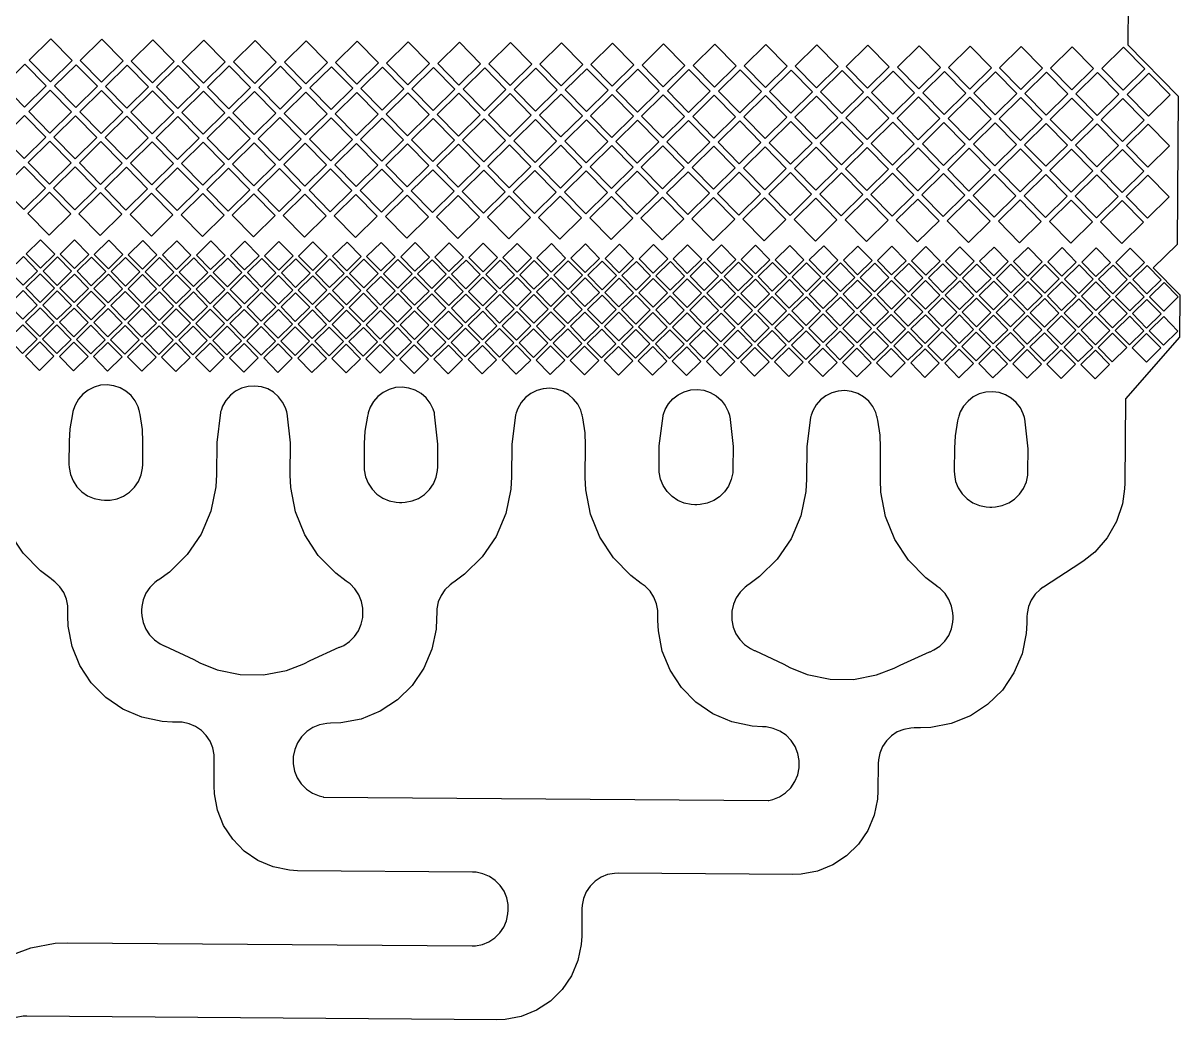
# Model space of a CAD drawing. Extents: x -7117 to 217883, y -155278 to 144722.
# Drawn here: x 113765 to 119802, y 120781 to 125980 of the extents above; entities that cross this region are included whole.
import ezdxf

# ---------------------------------------------------------------- set-up
doc = ezdxf.new("R2010")
doc.units = 13
doc.header["$MEASUREMENT"] = 0
doc.layers.add('2-light', color=80, linetype='Continuous')
doc.layers.add('3-dark', color=170, linetype='Continuous')

msp = doc.modelspace()

# ---------------------------------------------------------------- linework, layer by layer
at = {"layer": '2-light'}
msp.add_lwpolyline([(119532.4, 126082.6), (119530.7, 125866.6), (119793.6, 125599.6), (119787.5, 124825.6), (119663.4, 124703.4), (119801.9, 124562.7), (119800.2, 124341.7), (119517.8, 124021), (119514.4, 123581.1), (119513.3, 123551.3), (119501.8, 123473.3), (119470.6, 123380.4), (119421.9, 123295.3), (119357.6, 123221.3), (119303, 123176.7), (119285.1, 123164.6), (119089.5, 123038.6), (119088.5, 123038), (119072.8, 123026.6), (119046.6, 123000.9), (119026, 122970.5), (119011.7, 122936.8), (119004.3, 122900.9), (119003.3, 122882.6), (119003, 122849.6), (118999.9, 122795.7), (118978.1, 122690.1), (118936, 122590.8), (118875.4, 122501.6), (118798.6, 122426), (118708.5, 122366.8), (118608.6, 122326.3), (118502.7, 122306.1), (118448.7, 122303.9), (118415.7, 122304.1), (118397.4, 122303.4), (118361.4, 122296.5), (118327.4, 122282.8), (118296.8, 122262.6), (118270.7, 122236.9), (118250.1, 122206.6), (118235.8, 122172.8), (118228.3, 122136.9), (118227.3, 122118.6), (118226.2, 121975.6), (118223.7, 121932.5), (118206.2, 121848), (118172.6, 121768.6), (118124.1, 121697.3), (118062.6, 121636.8), (117990.6, 121589.4), (117910.6, 121557), (117825.9, 121540.8), (117782.7, 121539.1), (116869.8, 121546.2), (116851.4, 121545.4), (116815.4, 121538.6), (116781.5, 121524.8), (116750.8, 121504.7), (116724.7, 121479), (116704.1, 121448.6), (116689.8, 121414.9), (116682.4, 121379), (116681.3, 121360.7), (116680.2, 121217.7), (116677.7, 121174.6), (116660.3, 121090.1), (116626.6, 121010.7), (116578.1, 120939.3), (116516.7, 120878.8), (116444.6, 120831.4), (116364.6, 120799.1), (116279.9, 120782.9), (116236.8, 120781.1), (113783.9, 120800.3), (113765.5, 120799.5), (113729.5, 120792.6)], dxfattribs=at)
at = {"layer": '3-dark'}
for points in [[(114020.2, 125785), (113907.3, 125673.8), (113796.1, 125786.7), (113909, 125897.9)], [(114286.8, 125782.9), (114173.8, 125671.7), (114062.6, 125784.7), (114175.6, 125895.9)], [(114553.4, 125780.8), (114440.4, 125669.6), (114329.2, 125782.6), (114442.2, 125893.8)], [(114819.9, 125778.8), (114707, 125667.6), (114595.8, 125780.5), (114708.7, 125891.7)], [(115086.5, 125776.7), (114973.6, 125665.5), (114862.4, 125778.4), (114975.3, 125889.6)], [(115353.1, 125774.6), (115240.1, 125663.4), (115128.9, 125776.3), (115241.9, 125887.5)], [(115619.6, 125772.5), (115506.7, 125661.3), (115395.5, 125774.3), (115508.4, 125885.5)], [(115886.2, 125770.4), (115773.3, 125659.2), (115662.1, 125772.2), (115775, 125883.4)], [(116152.8, 125768.3), (116039.8, 125657.1), (115928.6, 125770.1), (116041.6, 125881.3)], [(116419.3, 125766.3), (116306.4, 125655.1), (116195.2, 125768), (116308.1, 125879.2)], [(116685.9, 125764.2), (116573, 125653), (116461.8, 125765.9), (116574.7, 125877.1)], [(116952.5, 125762.1), (116839.5, 125650.9), (116728.3, 125763.9), (116841.3, 125875)], [(117219, 125760), (117106.1, 125648.8), (116994.9, 125761.8), (117107.9, 125873)], [(117485.6, 125757.9), (117372.7, 125646.7), (117261.5, 125759.7), (117374.4, 125870.9)], [(117752.2, 125755.9), (117639.2, 125644.7), (117528, 125757.6), (117641, 125868.8)], [(118018.8, 125753.8), (117905.8, 125642.6), (117794.6, 125755.5), (117907.6, 125866.7)], [(118285.3, 125751.7), (118172.4, 125640.5), (118061.2, 125753.4), (118174.1, 125864.6)], [(118551.9, 125749.6), (118438.9, 125638.4), (118327.7, 125751.4), (118440.7, 125862.6)], [(118818.5, 125747.5), (118705.5, 125636.3), (118594.3, 125749.3), (118707.3, 125860.5)], [(119085, 125745.4), (118972.1, 125634.3), (118860.9, 125747.2), (118973.8, 125858.4)], [(119351.6, 125743.4), (119238.6, 125632.2), (119127.5, 125745.1), (119240.4, 125856.3)], [(119618.2, 125741.3), (119505.2, 125630.1), (119394, 125743), (119507, 125854.2)], [(113885.9, 125652.8), (113773, 125541.6), (113661.8, 125654.5), (113774.7, 125765.7)], [(114152.5, 125650.7), (114039.5, 125539.5), (113928.3, 125652.4), (114041.3, 125763.6)], [(114419, 125648.6), (114306.1, 125537.4), (114194.9, 125650.3), (114307.8, 125761.5)], [(114685.6, 125646.5), (114572.7, 125535.3), (114461.5, 125648.3), (114574.4, 125759.5)], [(114952.2, 125644.4), (114839.2, 125533.2), (114728, 125646.2), (114841, 125757.4)], [(115218.7, 125642.3), (115105.8, 125531.1), (114994.6, 125644.1), (115107.5, 125755.3)], [(115485.3, 125640.3), (115372.4, 125529.1), (115261.2, 125642), (115374.1, 125753.2)], [(115751.9, 125638.2), (115638.9, 125527), (115527.7, 125639.9), (115640.7, 125751.1)], [(116018.4, 125636.1), (115905.5, 125524.9), (115794.3, 125637.9), (115907.3, 125749)], [(116285, 125634), (116172.1, 125522.8), (116060.9, 125635.8), (116173.8, 125747)], [(116551.6, 125631.9), (116438.6, 125520.7), (116327.4, 125633.7), (116440.4, 125744.9)], [(116818.2, 125629.9), (116705.2, 125518.7), (116594, 125631.6), (116707, 125742.8)], [(117084.7, 125627.8), (116971.8, 125516.6), (116860.6, 125629.5), (116973.5, 125740.7)], [(117351.3, 125625.7), (117238.3, 125514.5), (117127.1, 125627.4), (117240.1, 125738.6)], [(117617.9, 125623.6), (117504.9, 125512.4), (117393.7, 125625.4), (117506.7, 125736.6)], [(117884.4, 125621.5), (117771.5, 125510.3), (117660.3, 125623.3), (117773.2, 125734.5)], [(118151, 125619.4), (118038, 125508.3), (117926.9, 125621.2), (118039.8, 125732.4)], [(118417.6, 125617.4), (118304.6, 125506.2), (118193.4, 125619.1), (118306.4, 125730.3)], [(118684.1, 125615.3), (118571.2, 125504.1), (118460, 125617), (118572.9, 125728.2)], [(118950.7, 125613.2), (118837.8, 125502), (118726.6, 125615), (118839.5, 125726.2)], [(119217.3, 125611.1), (119104.3, 125499.9), (118993.1, 125612.9), (119106.1, 125724.1)], [(119483.8, 125609), (119370.9, 125497.8), (119259.7, 125610.8), (119372.6, 125722)], [(119750.4, 125607), (119637.5, 125495.8), (119526.3, 125608.7), (119639.2, 125719.9)], [(114018.1, 125518.4), (113905.2, 125407.2), (113794, 125520.2), (113906.9, 125631.4)], [(114284.7, 125516.3), (114171.8, 125405.2), (114060.6, 125518.1), (114173.5, 125629.3)], [(114551.3, 125514.3), (114438.3, 125403.1), (114327.1, 125516), (114440.1, 125627.2)], [(114817.8, 125512.2), (114704.9, 125401), (114593.7, 125513.9), (114706.7, 125625.1)], [(115084.4, 125510.1), (114971.5, 125398.9), (114860.3, 125511.9), (114973.2, 125623.1)], [(115351, 125508), (115238, 125396.8), (115126.8, 125509.8), (115239.8, 125621)], [(115617.6, 125505.9), (115504.6, 125394.7), (115393.4, 125507.7), (115506.4, 125618.9)], [(115884.1, 125503.9), (115771.2, 125392.7), (115660, 125505.6), (115772.9, 125616.8)], [(116150.7, 125501.8), (116037.7, 125390.6), (115926.5, 125503.5), (116039.5, 125614.7)], [(116417.3, 125499.7), (116304.3, 125388.5), (116193.1, 125501.4), (116306.1, 125612.6)], [(116683.8, 125497.6), (116570.9, 125386.4), (116459.7, 125499.4), (116572.6, 125610.6)], [(116950.4, 125495.5), (116837.4, 125384.3), (116726.3, 125497.3), (116839.2, 125608.5)], [(117217, 125493.5), (117104, 125382.3), (116992.8, 125495.2), (117105.8, 125606.4)], [(117483.5, 125491.4), (117370.6, 125380.2), (117259.4, 125493.1), (117372.3, 125604.3)], [(117750.1, 125489.3), (117637.2, 125378.1), (117526, 125491), (117638.9, 125602.2)], [(118016.7, 125487.2), (117903.7, 125376), (117792.5, 125489), (117905.5, 125600.2)], [(118283.2, 125485.1), (118170.3, 125373.9), (118059.1, 125486.9), (118172, 125598.1)], [(118549.8, 125483), (118436.9, 125371.8), (118325.7, 125484.8), (118438.6, 125596)], [(118816.4, 125481), (118703.4, 125369.8), (118592.2, 125482.7), (118705.2, 125593.9)], [(119082.9, 125478.9), (118970, 125367.7), (118858.8, 125480.6), (118971.7, 125591.8)], [(119349.5, 125476.8), (119236.6, 125365.6), (119125.4, 125478.5), (119238.3, 125589.7)], [(119616.1, 125474.7), (119503.1, 125363.5), (119391.9, 125476.5), (119504.9, 125587.7)], [(113883.8, 125386.2), (113770.9, 125275), (113659.7, 125387.9), (113772.6, 125499.1)], [(114150.4, 125384.1), (114037.4, 125272.9), (113926.2, 125385.9), (114039.2, 125497.1)], [(114417, 125382), (114304, 125270.8), (114192.8, 125383.8), (114305.8, 125495)], [(114683.5, 125379.9), (114570.6, 125268.7), (114459.4, 125381.7), (114572.3, 125492.9)], [(114950.1, 125377.9), (114837.1, 125266.7), (114725.9, 125379.6), (114838.9, 125490.8)], [(115216.7, 125375.8), (115103.7, 125264.6), (114992.5, 125377.5), (115105.5, 125488.7)], [(115483.2, 125373.7), (115370.3, 125262.5), (115259.1, 125375.4), (115372, 125486.6)], [(115749.8, 125371.6), (115636.9, 125260.4), (115525.7, 125373.4), (115638.6, 125484.6)], [(116016.4, 125369.5), (115903.4, 125258.3), (115792.2, 125371.3), (115905.2, 125482.5)], [(116282.9, 125367.5), (116170, 125256.3), (116058.8, 125369.2), (116171.7, 125480.4)], [(116549.5, 125365.4), (116436.6, 125254.2), (116325.4, 125367.1), (116438.3, 125478.3)], [(116816.1, 125363.3), (116703.1, 125252.1), (116591.9, 125365), (116704.9, 125476.2)], [(117082.6, 125361.2), (116969.7, 125250), (116858.5, 125363), (116971.4, 125474.2)], [(117349.2, 125359.1), (117236.3, 125247.9), (117125.1, 125360.9), (117238, 125472.1)], [(117615.8, 125357), (117502.8, 125245.8), (117391.6, 125358.8), (117504.6, 125470)], [(117882.3, 125355), (117769.4, 125243.8), (117658.2, 125356.7), (117771.1, 125467.9)], [(118148.9, 125352.9), (118036, 125241.7), (117924.8, 125354.6), (118037.7, 125465.8)], [(118415.5, 125350.8), (118302.5, 125239.6), (118191.3, 125352.5), (118304.3, 125463.7)], [(118682.1, 125348.7), (118569.1, 125237.5), (118457.9, 125350.5), (118570.9, 125461.7)], [(118948.6, 125346.6), (118835.7, 125235.4), (118724.5, 125348.4), (118837.4, 125459.6)], [(119215.2, 125344.6), (119102.2, 125233.4), (118991, 125346.3), (119104, 125457.5)], [(119481.8, 125342.5), (119368.8, 125231.3), (119257.6, 125344.2), (119370.6, 125455.4)], [(119748.3, 125340.4), (119635.4, 125229.2), (119524.2, 125342.1), (119637.1, 125453.3)], [(114016.1, 125251.9), (113904.9, 125364.8), (113791.9, 125253.6), (113903.1, 125140.7)], [(114282.6, 125249.8), (114171.4, 125362.7), (114058.5, 125251.5), (114169.7, 125138.6)], [(114549.2, 125247.7), (114438, 125360.6), (114325.1, 125249.4), (114436.3, 125136.5)], [(114815.8, 125245.6), (114704.6, 125358.6), (114591.6, 125247.4), (114702.8, 125134.4)], [(115082.3, 125243.5), (114971.1, 125356.5), (114858.2, 125245.3), (114969.4, 125132.3)], [(115348.9, 125241.5), (115237.7, 125354.4), (115124.8, 125243.2), (115236, 125130.3)], [(115615.5, 125239.4), (115504.3, 125352.3), (115391.3, 125241.1), (115502.5, 125128.2)], [(115882, 125237.3), (115770.8, 125350.2), (115657.9, 125239), (115769.1, 125126.1)], [(116148.6, 125235.2), (116037.4, 125348.2), (115924.5, 125237), (116035.7, 125124)], [(116415.2, 125233.1), (116304, 125346.1), (116191, 125234.9), (116302.2, 125121.9)], [(116681.7, 125231), (116570.5, 125344), (116457.6, 125232.8), (116568.8, 125119.8)], [(116948.3, 125229), (116837.1, 125341.9), (116724.2, 125230.7), (116835.4, 125117.8)], [(117214.9, 125226.9), (117103.7, 125339.8), (116990.7, 125228.6), (117101.9, 125115.7)], [(117481.5, 125224.8), (117370.3, 125337.7), (117257.3, 125226.6), (117368.5, 125113.6)], [(117748, 125222.7), (117636.8, 125335.7), (117523.9, 125224.5), (117635.1, 125111.5)], [(118014.6, 125220.6), (117903.4, 125333.6), (117790.4, 125222.4), (117901.6, 125109.4)], [(118281.2, 125218.6), (118170, 125331.5), (118057, 125220.3), (118168.2, 125107.4)], [(118547.7, 125216.5), (118436.5, 125329.4), (118323.6, 125218.2), (118434.8, 125105.3)], [(118814.3, 125214.4), (118703.1, 125327.3), (118590.2, 125216.1), (118701.3, 125103.2)], [(119080.9, 125212.3), (118969.7, 125325.3), (118856.7, 125214.1), (118967.9, 125101.1)], [(119347.4, 125210.2), (119236.2, 125323.2), (119123.3, 125212), (119234.5, 125099)], [(119614, 125208.1), (119502.8, 125321.1), (119389.9, 125209.9), (119501.1, 125097)], [(113768.8, 125008.4), (113881.7, 125119.6), (113770.5, 125232.6), (113657.6, 125121.4)], [(114035.4, 125006.3), (114148.3, 125117.5), (114037.1, 125230.5), (113924.2, 125119.3)], [(114301.9, 125004.3), (114414.9, 125115.5), (114303.7, 125228.4), (114190.7, 125117.2)], [(114568.5, 125002.2), (114681.4, 125113.4), (114570.2, 125226.3), (114457.3, 125115.1)], [(114835.1, 125000.1), (114948, 125111.3), (114836.8, 125224.2), (114723.9, 125113)], [(115101.6, 124998), (115214.6, 125109.2), (115103.4, 125222.2), (114990.4, 125111)], [(115368.2, 124995.9), (115481.1, 125107.1), (115370, 125220.1), (115257, 125108.9)], [(115634.8, 124993.8), (115747.7, 125105), (115636.5, 125218), (115523.6, 125106.8)], [(115901.3, 124991.8), (116014.3, 125103), (115903.1, 125215.9), (115790.1, 125104.7)], [(116167.9, 124989.7), (116280.9, 125100.9), (116169.7, 125213.8), (116056.7, 125102.6)], [(116434.5, 124987.6), (116547.4, 125098.8), (116436.2, 125211.7), (116323.3, 125100.6)], [(116701, 124985.5), (116814, 125096.7), (116702.8, 125209.7), (116589.8, 125098.5)], [(116967.6, 124983.4), (117080.6, 125094.6), (116969.4, 125207.6), (116856.4, 125096.4)], [(117234.2, 124981.4), (117347.1, 125092.6), (117235.9, 125205.5), (117123, 125094.3)], [(117500.7, 124979.3), (117613.7, 125090.5), (117502.5, 125203.4), (117389.6, 125092.2)], [(117767.3, 124977.2), (117880.3, 125088.4), (117769.1, 125201.3), (117656.1, 125090.1)], [(118033.9, 124975.1), (118146.8, 125086.3), (118035.6, 125199.3), (117922.7, 125088.1)], [(118300.5, 124973), (118413.4, 125084.2), (118302.2, 125197.2), (118189.3, 125086)], [(118567, 124971), (118680, 125082.1), (118568.8, 125195.1), (118455.8, 125083.9)], [(118833.6, 124968.9), (118946.5, 125080.1), (118835.3, 125193), (118722.4, 125081.8)], [(119100.2, 124966.8), (119213.1, 125078), (119101.9, 125190.9), (118989, 125079.7)], [(119366.7, 124964.7), (119479.7, 125075.9), (119368.5, 125188.9), (119255.5, 125077.7)], [(119633.3, 124962.6), (119746.2, 125073.8), (119635, 125186.8), (119522.1, 125075.6)], [(114014, 124985.3), (113902.8, 125098.2), (113789.8, 124987), (113901, 124874.1)], [(114280.5, 124983.2), (114169.4, 125096.2), (114056.4, 124985), (114167.6, 124872)], [(114547.1, 124981.1), (114435.9, 125094.1), (114323, 124982.9), (114434.2, 124869.9)], [(114813.7, 124979), (114702.5, 125092), (114589.5, 124980.8), (114700.7, 124867.9)], [(115080.3, 124977), (114969.1, 125089.9), (114856.1, 124978.7), (114967.3, 124865.8)], [(115346.8, 124974.9), (115235.6, 125087.8), (115122.7, 124976.6), (115233.9, 124863.7)], [(115613.4, 124972.8), (115502.2, 125085.7), (115389.2, 124974.6), (115500.4, 124861.6)], [(115880, 124970.7), (115768.8, 125083.7), (115655.8, 124972.5), (115767, 124859.5)], [(116146.5, 124968.6), (116035.3, 125081.6), (115922.4, 124970.4), (116033.6, 124857.4)], [(116413.1, 124966.6), (116301.9, 125079.5), (116189, 124968.3), (116300.1, 124855.4)], [(116679.7, 124964.5), (116568.5, 125077.4), (116455.5, 124966.2), (116566.7, 124853.3)], [(116946.2, 124962.4), (116835, 125075.3), (116722.1, 124964.1), (116833.3, 124851.2)], [(117212.8, 124960.3), (117101.6, 125073.3), (116988.7, 124962.1), (117099.9, 124849.1)], [(117479.4, 124958.2), (117368.2, 125071.2), (117255.2, 124960), (117366.4, 124847)], [(117745.9, 124956.1), (117634.7, 125069.1), (117521.8, 124957.9), (117633, 124845)], [(118012.5, 124954.1), (117901.3, 125067), (117788.4, 124955.8), (117899.6, 124842.9)], [(118279.1, 124952), (118167.9, 125064.9), (118054.9, 124953.7), (118166.1, 124840.8)], [(118545.6, 124949.9), (118434.4, 125062.9), (118321.5, 124951.7), (118432.7, 124838.7)], [(118812.2, 124947.8), (118701, 125060.8), (118588.1, 124949.6), (118699.3, 124836.6)], [(119078.8, 124945.7), (118967.6, 125058.7), (118854.6, 124947.5), (118965.8, 124834.5)], [(119345.4, 124943.7), (119234.2, 125056.6), (119121.2, 124945.4), (119232.4, 124832.5)], [(119611.9, 124941.6), (119500.7, 125054.5), (119387.8, 124943.3), (119499, 124830.4)], [(113930.2, 124775.5), (113854.9, 124701.4), (113780.8, 124776.7), (113856, 124850.8)], [(114107.9, 124774.1), (114032.6, 124700), (113958.5, 124775.3), (114033.8, 124849.4)], [(114285.6, 124772.7), (114210.3, 124698.6), (114136.2, 124773.9), (114211.5, 124848)], [(114463.3, 124771.3), (114388, 124697.2), (114313.9, 124772.5), (114389.2, 124846.6)], [(114641, 124770), (114565.7, 124695.8), (114491.6, 124771.1), (114566.9, 124845.2)], [(114818.7, 124768.6), (114743.4, 124694.4), (114669.3, 124769.7), (114744.6, 124843.9)], [(114996.4, 124767.2), (114921.1, 124693), (114847, 124768.3), (114922.3, 124842.5)], [(115174.2, 124765.8), (115098.9, 124691.7), (115024.7, 124767), (115100, 124841.1)], [(115351.9, 124764.4), (115276.6, 124690.3), (115202.4, 124765.6), (115277.7, 124839.7)], [(115529.6, 124763), (115454.3, 124688.9), (115380.1, 124764.2), (115455.4, 124838.3)], [(115707.3, 124761.6), (115632, 124687.5), (115557.9, 124762.8), (115633.2, 124836.9)], [(115885, 124760.2), (115809.7, 124686.1), (115735.6, 124761.4), (115810.9, 124835.5)], [(116062.7, 124758.8), (115987.4, 124684.7), (115913.3, 124760), (115988.6, 124834.1)], [(116240.4, 124757.5), (116165.1, 124683.3), (116091, 124758.6), (116166.3, 124832.8)], [(116418.1, 124756.1), (116342.8, 124681.9), (116268.7, 124757.2), (116344, 124831.4)], [(116595.8, 124754.7), (116520.5, 124680.6), (116446.4, 124755.9), (116521.7, 124830)], [(116773.6, 124753.3), (116698.3, 124679.2), (116624.1, 124754.5), (116699.4, 124828.6)], [(116951.3, 124751.9), (116876, 124677.8), (116801.8, 124753.1), (116877.1, 124827.2)], [(117129, 124750.5), (117053.7, 124676.4), (116979.5, 124751.7), (117054.8, 124825.8)], [(117306.7, 124749.1), (117231.4, 124675), (117157.3, 124750.3), (117232.6, 124824.4)], [(117484.4, 124747.7), (117409.1, 124673.6), (117335, 124748.9), (117410.3, 124823)], [(117662.1, 124746.4), (117586.8, 124672.2), (117512.7, 124747.5), (117588, 124821.7)], [(117839.8, 124745), (117764.5, 124670.8), (117690.4, 124746.1), (117765.7, 124820.3)], [(118017.5, 124743.6), (117942.2, 124669.5), (117868.1, 124744.8), (117943.4, 124818.9)], [(118195.2, 124742.2), (118119.9, 124668.1), (118045.8, 124743.4), (118121.1, 124817.5)], [(118372.9, 124740.8), (118297.6, 124666.7), (118223.5, 124742), (118298.8, 124816.1)], [(118550.7, 124739.4), (118475.4, 124665.3), (118401.2, 124740.6), (118476.5, 124814.7)], [(118728.4, 124738), (118653.1, 124663.9), (118578.9, 124739.2), (118654.2, 124813.3)], [(118906.1, 124736.6), (118830.8, 124662.5), (118756.7, 124737.8), (118831.9, 124811.9)], [(119083.8, 124735.3), (119008.5, 124661.1), (118934.4, 124736.4), (119009.7, 124810.6)], [(119261.5, 124733.9), (119186.2, 124659.7), (119112.1, 124735), (119187.4, 124809.2)], [(119439.2, 124732.5), (119363.9, 124658.4), (119289.8, 124733.6), (119365.1, 124807.8)], [(119616.9, 124731.1), (119541.6, 124657), (119467.5, 124732.3), (119542.8, 124806.4)], [(113840.6, 124687.3), (113765.3, 124613.2), (113691.2, 124688.5), (113766.5, 124762.6)], [(114018.3, 124686), (113943, 124611.8), (113868.9, 124687.1), (113944.2, 124761.2)], [(114196.1, 124684.6), (114120.8, 124610.4), (114046.6, 124685.7), (114121.9, 124759.9)], [(114373.8, 124683.2), (114298.5, 124609), (114224.3, 124684.3), (114299.6, 124758.5)], [(114551.5, 124681.8), (114476.2, 124607.7), (114402, 124683), (114477.3, 124757.1)], [(114729.2, 124680.4), (114653.9, 124606.3), (114579.8, 124681.6), (114655.1, 124755.7)], [(114906.9, 124679), (114831.6, 124604.9), (114757.5, 124680.2), (114832.8, 124754.3)], [(115084.6, 124677.6), (115009.3, 124603.5), (114935.2, 124678.8), (115010.5, 124752.9)], [(115262.3, 124676.2), (115187, 124602.1), (115112.9, 124677.4), (115188.2, 124751.5)], [(115440, 124674.9), (115364.7, 124600.7), (115290.6, 124676), (115365.9, 124750.1)], [(115617.7, 124673.5), (115542.4, 124599.3), (115468.3, 124674.6), (115543.6, 124748.8)], [(115795.4, 124672.1), (115720.2, 124597.9), (115646, 124673.2), (115721.3, 124747.4)], [(115973.2, 124670.7), (115897.9, 124596.6), (115823.7, 124671.9), (115899, 124746)], [(116150.9, 124669.3), (116075.6, 124595.2), (116001.4, 124670.5), (116076.7, 124744.6)], [(116328.6, 124667.9), (116253.3, 124593.8), (116179.2, 124669.1), (116254.4, 124743.2)], [(116506.3, 124666.5), (116431, 124592.4), (116356.9, 124667.7), (116432.2, 124741.8)], [(116684, 124665.1), (116608.7, 124591), (116534.6, 124666.3), (116609.9, 124740.4)], [(116861.7, 124663.7), (116786.4, 124589.6), (116712.3, 124664.9), (116787.6, 124739)], [(117039.4, 124662.4), (116964.1, 124588.2), (116890, 124663.5), (116965.3, 124737.7)], [(117217.1, 124661), (117141.8, 124586.8), (117067.7, 124662.1), (117143, 124736.3)], [(117394.8, 124659.6), (117319.5, 124585.5), (117245.4, 124660.8), (117320.7, 124734.9)], [(117572.6, 124658.2), (117497.3, 124584.1), (117423.1, 124659.4), (117498.4, 124733.5)], [(117750.3, 124656.8), (117675, 124582.7), (117600.8, 124658), (117676.1, 124732.1)], [(117928, 124655.4), (117852.7, 124581.3), (117778.5, 124656.6), (117853.8, 124730.7)], [(118105.7, 124654), (118030.4, 124579.9), (117956.3, 124655.2), (118031.6, 124729.3)], [(118283.4, 124652.6), (118208.1, 124578.5), (118134, 124653.8), (118209.3, 124727.9)], [(118461.1, 124651.3), (118385.8, 124577.1), (118311.7, 124652.4), (118387, 124726.6)], [(118638.8, 124649.9), (118563.5, 124575.7), (118489.4, 124651), (118564.7, 124725.2)], [(118816.5, 124648.5), (118741.2, 124574.4), (118667.1, 124649.7), (118742.4, 124723.8)], [(118994.2, 124647.1), (118918.9, 124573), (118844.8, 124648.3), (118920.1, 124722.4)], [(119172, 124645.7), (119096.7, 124571.6), (119022.5, 124646.9), (119097.8, 124721)], [(119349.7, 124644.3), (119274.4, 124570.2), (119200.2, 124645.5), (119275.5, 124719.6)], [(113928.8, 124597.8), (113853.5, 124523.7), (113779.4, 124599), (113854.7, 124673.1)], [(114106.5, 124596.4), (114031.2, 124522.3), (113957.1, 124597.6), (114032.4, 124671.7)], [(114284.2, 124595), (114208.9, 124520.9), (114134.8, 124596.2), (114210.1, 124670.3)], [(114461.9, 124593.6), (114386.6, 124519.5), (114312.5, 124594.8), (114387.8, 124668.9)], [(114639.6, 124592.2), (114564.3, 124518.1), (114490.2, 124593.4), (114565.5, 124667.5)], [(114817.3, 124590.9), (114742, 124516.7), (114667.9, 124592), (114743.2, 124666.1)], [(114995.1, 124589.5), (114919.8, 124515.3), (114845.6, 124590.6), (114920.9, 124664.8)], [(115172.8, 124588.1), (115097.5, 124513.9), (115023.3, 124589.2), (115098.6, 124663.4)], [(115350.5, 124586.7), (115275.2, 124512.6), (115201.1, 124587.9), (115276.3, 124662)], [(115528.2, 124585.3), (115452.9, 124511.2), (115378.8, 124586.5), (115454.1, 124660.6)], [(115705.9, 124583.9), (115630.6, 124509.8), (115556.5, 124585.1), (115631.8, 124659.2)], [(119527.4, 124642.9), (119452.1, 124568.8), (119377.9, 124644.1), (119453.2, 124718.2)], [(119705.1, 124641.5), (119629.8, 124567.4), (119555.7, 124642.7), (119631, 124716.8)], [(115883.6, 124582.5), (115808.3, 124508.4), (115734.2, 124583.7), (115809.5, 124657.8)], [(116061.3, 124581.1), (115986, 124507), (115911.9, 124582.3), (115987.2, 124656.4)], [(116239, 124579.8), (116163.7, 124505.6), (116089.6, 124580.9), (116164.9, 124655)], [(116416.7, 124578.4), (116341.4, 124504.2), (116267.3, 124579.5), (116342.6, 124653.7)], [(116594.5, 124577), (116519.2, 124502.8), (116445, 124578.1), (116520.3, 124652.3)], [(116772.2, 124575.6), (116696.9, 124501.5), (116622.7, 124576.8), (116698, 124650.9)], [(116949.9, 124574.2), (116874.6, 124500.1), (116800.4, 124575.4), (116875.7, 124649.5)], [(117127.6, 124572.8), (117052.3, 124498.7), (116978.2, 124574), (117053.5, 124648.1)], [(117305.3, 124571.4), (117230, 124497.3), (117155.9, 124572.6), (117231.2, 124646.7)], [(117483, 124570), (117407.7, 124495.9), (117333.6, 124571.2), (117408.9, 124645.3)], [(117660.7, 124568.6), (117585.4, 124494.5), (117511.3, 124569.8), (117586.6, 124643.9)], [(117838.4, 124567.3), (117763.1, 124493.1), (117689, 124568.4), (117764.3, 124642.6)], [(118016.1, 124565.9), (117940.8, 124491.7), (117866.7, 124567), (117942, 124641.2)], [(118193.8, 124564.5), (118118.6, 124490.4), (118044.4, 124565.7), (118119.7, 124639.8)], [(118371.6, 124563.1), (118296.3, 124489), (118222.1, 124564.3), (118297.4, 124638.4)], [(118549.3, 124561.7), (118474, 124487.6), (118399.8, 124562.9), (118475.1, 124637)], [(118727, 124560.3), (118651.7, 124486.2), (118577.6, 124561.5), (118652.8, 124635.6)], [(118904.7, 124558.9), (118829.4, 124484.8), (118755.3, 124560.1), (118830.6, 124634.2)], [(119082.4, 124557.5), (119007.1, 124483.4), (118933, 124558.7), (119008.3, 124632.8)], [(119260.1, 124556.2), (119184.8, 124482), (119110.7, 124557.3), (119186, 124631.5)], [(119437.8, 124554.8), (119362.5, 124480.6), (119288.4, 124555.9), (119363.7, 124630.1)], [(119615.5, 124553.4), (119540.2, 124479.3), (119466.1, 124554.6), (119541.4, 124628.7)], [(119793.2, 124552), (119717.9, 124477.9), (119643.8, 124553.2), (119719.1, 124627.3)], [(113839.2, 124509.6), (113763.9, 124435.5), (113689.8, 124510.8), (113765.1, 124584.9)], [(114017, 124508.2), (113941.7, 124434.1), (113867.5, 124509.4), (113942.8, 124583.5)], [(114194.7, 124506.9), (114119.4, 124432.7), (114045.2, 124508), (114120.5, 124582.2)], [(114372.4, 124505.5), (114297.1, 124431.3), (114222.9, 124506.6), (114298.2, 124580.8)], [(114550.1, 124504.1), (114474.8, 124429.9), (114400.7, 124505.2), (114476, 124579.4)], [(114727.8, 124502.7), (114652.5, 124428.6), (114578.4, 124503.9), (114653.7, 124578)], [(114905.5, 124501.3), (114830.2, 124427.2), (114756.1, 124502.5), (114831.4, 124576.6)], [(115083.2, 124499.9), (115007.9, 124425.8), (114933.8, 124501.1), (115009.1, 124575.2)], [(115260.9, 124498.5), (115185.6, 124424.4), (115111.5, 124499.7), (115186.8, 124573.8)], [(115438.6, 124497.1), (115363.3, 124423), (115289.2, 124498.3), (115364.5, 124572.4)], [(115616.3, 124495.8), (115541.1, 124421.6), (115466.9, 124496.9), (115542.2, 124571)], [(115794.1, 124494.4), (115718.8, 124420.2), (115644.6, 124495.5), (115719.9, 124569.7)], [(115971.8, 124493), (115896.5, 124418.8), (115822.3, 124494.1), (115897.6, 124568.3)], [(116149.5, 124491.6), (116074.2, 124417.5), (116000.1, 124492.8), (116075.4, 124566.9)], [(116327.2, 124490.2), (116251.9, 124416.1), (116177.8, 124491.4), (116253.1, 124565.5)], [(116504.9, 124488.8), (116429.6, 124414.7), (116355.5, 124490), (116430.8, 124564.1)], [(116682.6, 124487.4), (116607.3, 124413.3), (116533.2, 124488.6), (116608.5, 124562.7)], [(116860.3, 124486), (116785, 124411.9), (116710.9, 124487.2), (116786.2, 124561.3)], [(117038, 124484.7), (116962.7, 124410.5), (116888.6, 124485.8), (116963.9, 124559.9)], [(117215.7, 124483.3), (117140.4, 124409.1), (117066.3, 124484.4), (117141.6, 124558.6)], [(117393.5, 124481.9), (117318.2, 124407.7), (117244, 124483), (117319.3, 124557.2)], [(117571.2, 124480.5), (117495.9, 124406.4), (117421.7, 124481.7), (117497, 124555.8)], [(117748.9, 124479.1), (117673.6, 124405), (117599.5, 124480.3), (117674.7, 124554.4)], [(117926.6, 124477.7), (117851.3, 124403.6), (117777.2, 124478.9), (117852.5, 124553)], [(118104.3, 124476.3), (118029, 124402.2), (117954.9, 124477.5), (118030.2, 124551.6)], [(118282, 124474.9), (118206.7, 124400.8), (118132.6, 124476.1), (118207.9, 124550.2)], [(118459.7, 124473.5), (118384.4, 124399.4), (118310.3, 124474.7), (118385.6, 124548.8)], [(118637.4, 124472.2), (118562.1, 124398), (118488, 124473.3), (118563.3, 124547.5)], [(118815.1, 124470.8), (118739.8, 124396.6), (118665.7, 124471.9), (118741, 124546.1)], [(118992.9, 124469.4), (118917.6, 124395.3), (118843.4, 124470.6), (118918.7, 124544.7)], [(119170.6, 124468), (119095.3, 124393.9), (119021.1, 124469.2), (119096.4, 124543.3)], [(119348.3, 124466.6), (119273, 124392.5), (119198.8, 124467.8), (119274.1, 124541.9)], [(119526, 124465.2), (119450.7, 124391.1), (119376.6, 124466.4), (119451.9, 124540.5)], [(119703.7, 124463.8), (119628.4, 124389.7), (119554.3, 124465), (119629.6, 124539.1)], [(113927.4, 124420.1), (113853.3, 124495.4), (113778, 124421.2), (113852.1, 124345.9)], [(114105.1, 124418.7), (114029.8, 124344.6), (113955.7, 124419.9), (114031, 124494)], [(114282.8, 124417.3), (114207.5, 124343.2), (114133.4, 124418.5), (114208.7, 124492.6)], [(114460.5, 124415.9), (114386.4, 124491.2), (114311.1, 124417.1), (114385.2, 124341.8)], [(114638.2, 124414.5), (114564.1, 124489.8), (114488.8, 124415.7), (114563, 124340.4)], [(114816, 124413.1), (114741.8, 124488.4), (114666.5, 124414.3), (114740.7, 124339)], [(114993.7, 124411.8), (114919.5, 124487.1), (114844.2, 124412.9), (114918.4, 124337.6)], [(115171.4, 124410.4), (115097.2, 124485.7), (115022, 124411.5), (115096.1, 124336.2)], [(115349.1, 124409), (115273.8, 124334.8), (115199.7, 124410.1), (115275, 124484.3)], [(115526.8, 124407.6), (115451.5, 124333.5), (115377.4, 124408.8), (115452.7, 124482.9)], [(115704.5, 124406.2), (115630.4, 124481.5), (115555.1, 124407.4), (115629.2, 124332.1)], [(115882.2, 124404.8), (115808.1, 124480.1), (115732.8, 124406), (115806.9, 124330.7)], [(116059.9, 124403.4), (115985.8, 124478.7), (115910.5, 124404.6), (115984.6, 124329.3)], [(116237.6, 124402), (116163.5, 124477.3), (116088.2, 124403.2), (116162.3, 124327.9)], [(116415.4, 124400.7), (116341.2, 124475.9), (116265.9, 124401.8), (116340.1, 124326.5)], [(116593.1, 124399.3), (116517.8, 124325.1), (116443.6, 124400.4), (116518.9, 124474.6)], [(116770.8, 124397.9), (116695.5, 124323.7), (116621.3, 124399), (116696.6, 124473.2)], [(116948.5, 124396.5), (116874.4, 124471.8), (116799.1, 124397.7), (116873.2, 124322.4)], [(117126.2, 124395.1), (117052.1, 124470.4), (116976.8, 124396.3), (117050.9, 124321)], [(117303.9, 124393.7), (117229.8, 124469), (117154.5, 124394.9), (117228.6, 124319.6)], [(117481.6, 124392.3), (117407.5, 124467.6), (117332.2, 124393.5), (117406.3, 124318.2)], [(117659.3, 124390.9), (117585.2, 124466.2), (117509.9, 124392.1), (117584, 124316.8)], [(117837, 124389.6), (117761.7, 124315.4), (117687.6, 124390.7), (117762.9, 124464.8)], [(118014.7, 124388.2), (117939.5, 124314), (117865.3, 124389.3), (117940.6, 124463.5)], [(118192.5, 124386.8), (118118.3, 124462.1), (118043, 124387.9), (118117.2, 124312.6)], [(118370.2, 124385.4), (118296, 124460.7), (118220.7, 124386.6), (118294.9, 124311.3)], [(118547.9, 124384), (118473.8, 124459.3), (118398.5, 124385.2), (118472.6, 124309.9)], [(118725.6, 124382.6), (118651.5, 124457.9), (118576.2, 124383.8), (118650.3, 124308.5)], [(118903.3, 124381.2), (118829.2, 124456.5), (118753.9, 124382.4), (118828, 124307.1)], [(119081, 124379.8), (119005.7, 124305.7), (118931.6, 124381), (119006.9, 124455.1)], [(119258.7, 124378.4), (119183.4, 124304.3), (119109.3, 124379.6), (119184.6, 124453.7)], [(119436.4, 124377.1), (119362.3, 124452.4), (119287, 124378.2), (119361.1, 124302.9)], [(119614.1, 124375.7), (119538.8, 124301.5), (119464.7, 124376.8), (119540, 124451)], [(119791.9, 124374.3), (119716.6, 124300.2), (119642.4, 124375.5), (119717.7, 124449.6)], [(113762.6, 124257.8), (113837.9, 124331.9), (113763.7, 124407.2), (113688.4, 124333.1)], [(114015.6, 124330.5), (113941.4, 124405.8), (113866.1, 124331.7), (113940.3, 124256.4)], [(114193.3, 124329.1), (114118, 124255), (114043.8, 124330.3), (114119.1, 124404.4)], [(114221.6, 124328.9), (114295.7, 124253.6), (114371, 124327.8), (114296.9, 124403.1)], [(114473.4, 124252.2), (114548.7, 124326.4), (114474.6, 124401.7), (114399.3, 124327.5)], [(114651.1, 124250.8), (114726.4, 124325), (114652.3, 124400.3), (114577, 124326.1)], [(114828.8, 124249.5), (114904.1, 124323.6), (114830, 124398.9), (114754.7, 124324.8)], [(115006.5, 124248.1), (115081.8, 124322.2), (115007.7, 124397.5), (114932.4, 124323.4)], [(115259.5, 124320.8), (115185.4, 124396.1), (115110.1, 124322), (115184.2, 124246.7)], [(115437.3, 124319.4), (115362, 124245.3), (115287.8, 124320.6), (115363.1, 124394.7)], [(115465.5, 124319.2), (115539.7, 124243.9), (115615, 124318), (115540.8, 124393.3)], [(115717.4, 124242.5), (115792.7, 124316.7), (115718.5, 124392), (115643.2, 124317.8)], [(115895.1, 124241.1), (115970.4, 124315.3), (115896.3, 124390.6), (115821, 124316.4)], [(116072.8, 124239.7), (116148.1, 124313.9), (116074, 124389.2), (115998.7, 124315)], [(116250.5, 124238.4), (116325.8, 124312.5), (116251.7, 124387.8), (116176.4, 124313.7)], [(116503.5, 124311.1), (116429.4, 124386.4), (116354.1, 124312.3), (116428.2, 124237)], [(116681.2, 124309.7), (116605.9, 124235.6), (116531.8, 124310.9), (116607.1, 124385)], [(116709.5, 124309.5), (116783.6, 124234.2), (116858.9, 124308.3), (116784.8, 124383.6)], [(116961.4, 124232.8), (117036.6, 124306.9), (116962.5, 124382.2), (116887.2, 124308.1)], [(117139.1, 124231.4), (117214.4, 124305.6), (117140.2, 124380.8), (117064.9, 124306.7)], [(117316.8, 124230), (117392.1, 124304.2), (117317.9, 124379.5), (117242.6, 124305.3)], [(117494.5, 124228.6), (117569.8, 124302.8), (117495.6, 124378.1), (117420.4, 124303.9)], [(117747.5, 124301.4), (117673.4, 124376.7), (117598.1, 124302.6), (117672.2, 124227.3)], [(117925.2, 124300), (117849.9, 124225.9), (117775.8, 124301.2), (117851.1, 124375.3)], [(117953.5, 124299.8), (118027.6, 124224.5), (118102.9, 124298.6), (118028.8, 124373.9)], [(118205.3, 124223.1), (118280.6, 124297.2), (118206.5, 124372.5), (118131.2, 124298.4)], [(118383, 124221.7), (118458.3, 124295.8), (118384.2, 124371.1), (118308.9, 124297)], [(118560.7, 124220.3), (118636, 124294.5), (118561.9, 124369.7), (118486.6, 124295.6)], [(118738.5, 124218.9), (118813.8, 124293.1), (118739.6, 124368.4), (118664.3, 124294.2)], [(118991.5, 124291.7), (118917.3, 124367), (118842, 124292.8), (118916.2, 124217.5)], [(119169.2, 124290.3), (119093.9, 124216.2), (119019.7, 124291.5), (119095, 124365.6)], [(119197.5, 124290.1), (119271.6, 124214.8), (119346.9, 124288.9), (119272.8, 124364.2)], [(119524.6, 124287.5), (119449.3, 124213.4), (119375.2, 124288.7), (119450.5, 124362.8)], [(119702.3, 124286.1), (119627, 124212), (119552.9, 124287.3), (119628.2, 124361.4)], [(113926, 124242.4), (113851.9, 124317.7), (113776.6, 124243.5), (113850.7, 124168.2)], [(114103.7, 124241), (114029.6, 124316.3), (113954.3, 124242.1), (114028.4, 124166.9)], [(114281.4, 124239.6), (114207.3, 124314.9), (114132, 124240.8), (114206.1, 124165.5)], [(114459.1, 124238.2), (114385, 124313.5), (114309.7, 124239.4), (114383.9, 124164.1)], [(114636.9, 124236.8), (114562.7, 124312.1), (114487.4, 124238), (114561.6, 124162.7)], [(114814.6, 124235.4), (114740.4, 124310.7), (114665.1, 124236.6), (114739.3, 124161.3)], [(114992.3, 124234), (114918.2, 124309.3), (114842.9, 124235.2), (114917, 124159.9)], [(115170, 124232.7), (115095.9, 124308), (115020.6, 124233.8), (115094.7, 124158.5)], [(115347.7, 124231.3), (115273.6, 124306.6), (115198.3, 124232.4), (115272.4, 124157.1)], [(115525.4, 124229.9), (115451.3, 124305.2), (115376, 124231), (115450.1, 124155.7)], [(115703.1, 124228.5), (115629, 124303.8), (115553.7, 124229.7), (115627.8, 124154.4)], [(115880.8, 124227.1), (115806.7, 124302.4), (115731.4, 124228.3), (115805.5, 124153)], [(116058.5, 124225.7), (115984.4, 124301), (115909.1, 124226.9), (115983.2, 124151.6)], [(116236.3, 124224.3), (116162.1, 124299.6), (116086.8, 124225.5), (116161, 124150.2)], [(116414, 124222.9), (116339.8, 124298.2), (116264.5, 124224.1), (116338.7, 124148.8)], [(116591.7, 124221.6), (116517.5, 124296.9), (116442.2, 124222.7), (116516.4, 124147.4)], [(116769.4, 124220.2), (116695.3, 124295.5), (116620, 124221.3), (116694.1, 124146)], [(116947.1, 124218.8), (116873, 124294.1), (116797.7, 124219.9), (116871.8, 124144.6)], [(117124.8, 124217.4), (117050.7, 124292.7), (116975.4, 124218.6), (117049.5, 124143.3)], [(117302.5, 124216), (117228.4, 124291.3), (117153.1, 124217.2), (117227.2, 124141.9)], [(117480.2, 124214.6), (117406.1, 124289.9), (117330.8, 124215.8), (117404.9, 124140.5)], [(117657.9, 124213.2), (117583.8, 124288.5), (117508.5, 124214.4), (117582.6, 124139.1)], [(117835.7, 124211.8), (117761.5, 124287.1), (117686.2, 124213), (117760.4, 124137.7)], [(118013.4, 124210.5), (117939.2, 124285.7), (117863.9, 124211.6), (117938.1, 124136.3)], [(118191.1, 124209.1), (118116.9, 124284.4), (118041.6, 124210.2), (118115.8, 124134.9)], [(118368.8, 124207.7), (118294.7, 124283), (118219.4, 124208.8), (118293.5, 124133.5)], [(118546.5, 124206.3), (118472.4, 124281.6), (118397.1, 124207.5), (118471.2, 124132.2)], [(118724.2, 124204.9), (118650.1, 124280.2), (118574.8, 124206.1), (118648.9, 124130.8)], [(118901.9, 124203.5), (118827.8, 124278.8), (118752.5, 124204.7), (118826.6, 124129.4)], [(119079.6, 124202.1), (119005.5, 124277.4), (118930.2, 124203.3), (119004.3, 124128)], [(119257.3, 124200.7), (119183.2, 124276), (119107.9, 124201.9), (119182, 124126.6)], [(119285.6, 124200.5), (119359.7, 124125.2), (119435, 124199.4), (119360.9, 124274.6)], [(114026.1, 123958.9), (114025.2, 123955.3), (114021.9, 123941.8), (114009, 123864.3), (114005.3, 123799.6), (114004.4, 123680.6), (114005.1, 123662.3), (114012, 123626.3), (114025.7, 123592.3), (114045.9, 123561.7), (114071.6, 123535.5), (114101.9, 123514.9), (114135.7, 123500.7), (114171.6, 123493.2), (114189.9, 123492.2), (114200.9, 123492.1), (114219.2, 123492.8), (114255.2, 123499.7), (114289.2, 123513.5), (114319.8, 123533.6), (114346, 123559.3), (114366.6, 123589.6), (114380.9, 123623.4), (114388.3, 123659.3), (114389.3, 123677.6), (114390.3, 123796.6), (114387.6, 123861.3), (114375.9, 123939), (114372.8, 123952.6), (114372, 123956.2), (114371.2, 123959.2), (114365, 123978.8), (114349.5, 124010), (114328.1, 124037.6), (114301.8, 124060.6), (114271.5, 124077.9), (114238.5, 124089), (114203.8, 124093.4), (114169, 124091), (114135.4, 124081.8), (114104.1, 124066.3), (114076.5, 124044.9), (114053.6, 124018.6), (114036.3, 123988.3), (114027.9, 123965.5)], [(114796, 123952.8), (114795.1, 123949.3), (114775.3, 123793.6), (114773.9, 123625.5), (114770.3, 123560.9), (114744, 123434.2), (114693.6, 123315), (114620.9, 123208), (114528.7, 123117.2), (114473, 123076.9), (114469.6, 123074.7), (114468.7, 123074.1), (114452.9, 123062.7), (114426.8, 123036.9), (114406.2, 123006.6), (114391.9, 122972.9), (114384.5, 122937), (114383.4, 122918.6), (114383.3, 122907.6), (114384.1, 122889.3), (114391, 122853.3), (114404.7, 122819.3), (114424.8, 122788.7), (114450.6, 122762.6), (114480.9, 122742), (114500.5, 122732.7), (114503.7, 122731.5), (114655.2, 122660), (114687.2, 122643), (114777.6, 122606.9), (114897.2, 122582.1), (115019.4, 122581.2), (115139.4, 122604.1), (115230.3, 122638.8), (115262.6, 122655.3), (115415.2, 122724.3), (115418.4, 122725.5), (115438.2, 122734.5), (115468.8, 122754.6), (115494.9, 122780.3), (115515.5, 122810.7), (115529.8, 122844.4), (115537.2, 122880.3), (115538.3, 122898.6), (115538.4, 122909.6), (115537.6, 122928), (115530.8, 122964), (115517, 122997.9), (115496.9, 123028.6), (115471.1, 123054.7), (115455.5, 123066.4), (115454.6, 123067), (115451.3, 123069.2), (115396.2, 123110.5), (115305.5, 123202.7), (115234.4, 123310.8), (115185.9, 123430.7), (115161.6, 123557.8), (115158.9, 123622.5), (115158.9, 123622.5), (115160.2, 123790.6), (115142.8, 123946.6), (115142, 123950.1), (115141.2, 123953.2), (115135, 123972.8), (115119.5, 124004), (115098.1, 124031.6), (115071.8, 124054.5), (115041.5, 124071.9), (115008.4, 124083), (114973.8, 124087.4), (114939, 124085), (114905.3, 124075.8), (114874.1, 124060.3), (114846.5, 124038.9), (114823.6, 124012.6), (114806.3, 123982.3), (114797.8, 123959.5)], [(116336, 123940.8), (116335.1, 123937.2), (116315.2, 123781.6), (116313.9, 123613.5), (116310.2, 123548.8), (116284, 123422.1), (116233.5, 123303), (116160.8, 123196), (116068.6, 123105.2), (116012.9, 123064.9), (116009.6, 123062.7), (116008.6, 123062.1), (115992.9, 123050.6), (115966.7, 123024.9), (115946.1, 122994.6), (115931.8, 122960.8), (115924.4, 122924.9), (115923.4, 122906.6), (115923.1, 122873.6), (115920, 122819.7), (115898.2, 122714.2), (115856.1, 122614.9), (115795.5, 122525.7), (115718.7, 122450.1), (115628.6, 122390.9), (115528.7, 122350.4), (115422.8, 122330.2), (115368.8, 122327.9), (115349.8, 122327.1), (115312.5, 122320), (115277.2, 122305.8), (115245.5, 122284.9), (115218.4, 122258.2), (115197, 122226.8), (115182.2, 122191.8), (115174.5, 122154.5), (115174.2, 122116.5), (115181.3, 122079.2), (115195.6, 122044), (115216.5, 122012.2), (115243.1, 121985.1), (115274.6, 121963.7), (115309.6, 121948.9), (115330.4, 121943.7), (115332.8, 121943.2), (117653.8, 121925.1), (117656.2, 121925.5), (117677.1, 121930.4), (117712.3, 121944.7), (117744.1, 121965.6), (117771.2, 121992.2), (117792.5, 122023.7), (117807.4, 122058.7), (117815.1, 122095.9), (117815.4, 122133.9), (117808.2, 122171.3), (117794, 122206.5), (117773.1, 122238.3), (117746.4, 122265.4), (117715, 122286.7), (117680, 122301.5), (117642.8, 122309.2), (117623.8, 122310.3), (117569.9, 122313.4), (117464.3, 122335.3), (117365, 122377.3), (117275.8, 122437.9), (117200.2, 122514.7), (117141, 122604.8), (117100.5, 122704.8), (117080.3, 122810.7), (117078.1, 122864.6), (117078.3, 122897.6), (117077.6, 122915.9), (117070.7, 122951.9), (117056.9, 122985.9), (117036.8, 123016.6), (117011.1, 123042.7), (116995.5, 123054.4), (116994.6, 123055), (116991.2, 123057.2), (116936.2, 123098.4), (116845.4, 123190.6), (116774.4, 123298.8), (116725.8, 123418.7), (116701.6, 123545.8), (116698.9, 123610.5), (116700.2, 123778.5), (116697.5, 123843.3), (116685.8, 123921), (116682.8, 123934.5), (116681.9, 123938.1), (116681.2, 123941.1), (116675, 123960.8), (116659.4, 123992), (116638.1, 124019.6), (116611.8, 124042.5), (116581.5, 124059.8), (116548.4, 124070.9), (116513.8, 124075.4), (116479, 124073), (116445.3, 124063.8), (116414.1, 124048.2), (116386.5, 124026.9), (116363.5, 124000.6), (116346.2, 123970.3), (116337.8, 123947.5)], [(115566, 123946.8), (115565.1, 123943.3), (115561.9, 123929.8), (115548.9, 123852.2), (115545.2, 123787.6), (115544.3, 123668.6), (115545.1, 123650.3), (115551.9, 123614.3), (115565.7, 123580.3), (115585.8, 123549.6), (115611.5, 123523.5), (115641.9, 123502.9), (115675.6, 123488.6), (115711.5, 123481.2), (115729.8, 123480.2), (115740.8, 123480.1), (115759.2, 123480.8), (115795.2, 123487.7), (115829.2, 123501.5), (115859.8, 123521.6), (115885.9, 123547.3), (115906.5, 123577.6), (115920.8, 123611.4), (115928.2, 123647.3), (115929.3, 123665.6), (115930.2, 123784.6), (115912.8, 123940.5), (115911.9, 123944.1), (115911.2, 123947.2), (115905, 123966.8), (115889.4, 123998), (115868.1, 124025.6), (115841.8, 124048.5), (115811.5, 124065.9), (115778.4, 124077), (115743.8, 124081.4), (115709, 124079), (115675.3, 124069.8), (115644.1, 124054.3), (115616.5, 124032.9), (115593.6, 124006.6), (115576.2, 123976.3), (115567.8, 123953.5)], [(117451.9, 123932.1), (117452.7, 123928.5), (117470.2, 123772.5), (117469.2, 123653.6), (117468.2, 123635.3), (117460.8, 123599.4), (117446.5, 123565.6), (117425.9, 123535.3), (117399.8, 123509.6), (117369.1, 123489.4), (117335.1, 123475.7), (117299.1, 123468.8), (117280.8, 123468), (117269.8, 123468.1), (117251.5, 123469.2), (117215.6, 123476.6), (117181.8, 123490.9), (117151.5, 123511.5), (117125.8, 123537.6), (117105.6, 123568.3), (117091.9, 123602.2), (117085, 123638.2), (117084.3, 123656.6), (117085.2, 123775.5), (117105.1, 123931.2), (117106, 123934.8), (117107.8, 123941.4), (117116.2, 123964.3), (117133.5, 123994.6), (117156.4, 124020.9), (117184, 124042.2), (117215.3, 124057.8), (117248.9, 124066.9), (117283.8, 124069.4), (117318.4, 124064.9), (117351.4, 124053.8), (117381.7, 124036.5), (117408.1, 124013.6), (117429.4, 123986), (117445, 123954.8), (117451.1, 123935.1)], [(117875.9, 123928.8), (117875, 123925.2), (117855.2, 123769.5), (117853.9, 123601.5), (117853.9, 123601.5), (117850.2, 123536.8), (117823.9, 123410.1), (117773.5, 123291), (117700.8, 123184), (117608.6, 123093.2), (117552.9, 123052.8), (117549.5, 123050.7), (117548.6, 123050), (117532.8, 123038.6), (117506.7, 123012.9), (117486.1, 122982.6), (117471.8, 122948.8), (117464.4, 122912.9), (117463.3, 122894.6), (117463.2, 122883.6), (117464, 122865.3), (117470.9, 122829.3), (117484.6, 122795.3), (117504.8, 122764.6), (117530.5, 122738.5), (117560.8, 122717.9), (117580.4, 122708.6), (117583.6, 122707.4), (117735.1, 122636), (117767.1, 122619), (117857.5, 122582.8), (117977.1, 122558.1), (118099.3, 122557.1), (118219.3, 122580), (118310.2, 122614.8), (118342.5, 122631.2), (118495.1, 122700.3), (118498.3, 122701.5), (118518.1, 122710.4), (118548.7, 122730.6), (118574.8, 122756.3), (118595.4, 122786.6), (118609.7, 122820.4), (118617.2, 122856.3), (118618.2, 122874.6), (118618.3, 122885.6), (118617.5, 122903.9), (118610.7, 122939.9), (118596.9, 122973.9), (118576.8, 123004.5), (118551, 123030.7), (118535.5, 123042.3), (118534.5, 123043), (118531.2, 123045.2), (118476.1, 123086.4), (118385.4, 123178.6), (118314.3, 123286.7), (118265.8, 123406.7), (118241.5, 123533.8), (118238.8, 123598.5), (118238.8, 123598.5), (118240.2, 123766.5), (118237.5, 123831.2), (118225.7, 123909), (118222.7, 123922.5), (118221.9, 123926.1), (118221.1, 123929.1), (118214.9, 123948.7), (118199.4, 123980), (118178, 124007.6), (118151.7, 124030.5), (118121.4, 124047.8), (118088.3, 124058.9), (118053.7, 124063.3), (118018.9, 124060.9), (117985.2, 124051.8), (117954, 124036.2), (117926.4, 124014.9), (117903.5, 123988.5), (117886.2, 123958.3), (117877.7, 123935.4)], [(118645.9, 123922.8), (118645, 123919.2), (118641.8, 123905.7), (118628.8, 123828.2), (118625.1, 123763.5), (118624.2, 123644.6), (118625, 123626.2), (118631.8, 123590.2), (118645.6, 123556.2), (118665.7, 123525.6), (118691.4, 123499.5), (118721.8, 123478.9), (118755.5, 123464.6), (118791.4, 123457.1), (118809.7, 123456.1), (118820.7, 123456), (118839.1, 123456.8), (118875.1, 123463.6), (118909.1, 123477.4), (118939.7, 123497.5), (118965.8, 123523.3), (118986.4, 123553.6), (119000.7, 123587.3), (119008.2, 123623.2), (119009.2, 123641.5), (119010.1, 123760.5), (118992.7, 123916.5), (118991.8, 123920.1), (118991.1, 123923.1), (118984.9, 123942.7), (118969.4, 123974), (118948, 124001.6), (118921.7, 124024.5), (118891.4, 124041.8), (118858.3, 124052.9), (118823.7, 124057.3), (118788.9, 124054.9), (118755.2, 124045.8), (118724, 124030.2), (118696.4, 124008.9), (118673.5, 123982.5), (118656.1, 123952.3), (118647.7, 123929.4)]]:
    msp.add_lwpolyline(points, close=True, dxfattribs=at)
msp.add_lwpolyline([(113716.4, 121123.6), (113804.8, 121156.7), (113931.9, 121180.9), (113996.6, 121183.6), (116107.8, 121167.1), (116126.1, 121167.9), (116162.1, 121174.8), (116196.1, 121188.5), (116226.7, 121208.6), (116252.9, 121234.4), (116273.5, 121264.7), (116287.8, 121298.4), (116295.2, 121334.3), (116296.2, 121352.7), (116296.3, 121363.7), (116295.6, 121382), (116288.7, 121418), (116274.9, 121452), (116254.8, 121482.6), (116229.1, 121508.7), (116198.8, 121529.3), (116165, 121543.6), (116129.1, 121551.1), (116110.8, 121552.1), (115197.8, 121559.2), (115154.7, 121561.7), (115070.2, 121579.2), (114990.8, 121612.8), (114919.5, 121661.3), (114859, 121722.8), (114811.6, 121794.9), (114779.2, 121874.8), (114763.1, 121959.5), (114761.3, 122002.7), (114762.4, 122145.7), (114761.6, 122164), (114754.8, 122200), (114741, 122234), (114720.9, 122264.6), (114695.2, 122290.7), (114664.8, 122311.4), (114631.1, 122325.6), (114595.2, 122333.1), (114576.9, 122334.1), (114543.9, 122334.4), (114490, 122337.4), (114384.4, 122359.3), (114285.1, 122401.3), (114195.9, 122461.9), (114120.3, 122538.8), (114061.1, 122628.9), (114020.6, 122728.8), (114000.4, 122834.7), (113998.2, 122888.7), (113998.4, 122921.7), (113997.7, 122940), (113990.8, 122976), (113977, 123010), (113956.9, 123040.6), (113931.2, 123066.7), (113915.6, 123078.4), (113914.7, 123079), (113911.3, 123081.3), (113856.3, 123122.5), (113765.5, 123214.7), (113694.5, 123322.8)], dxfattribs=at)

doc.saveas('drawing.dxf')
